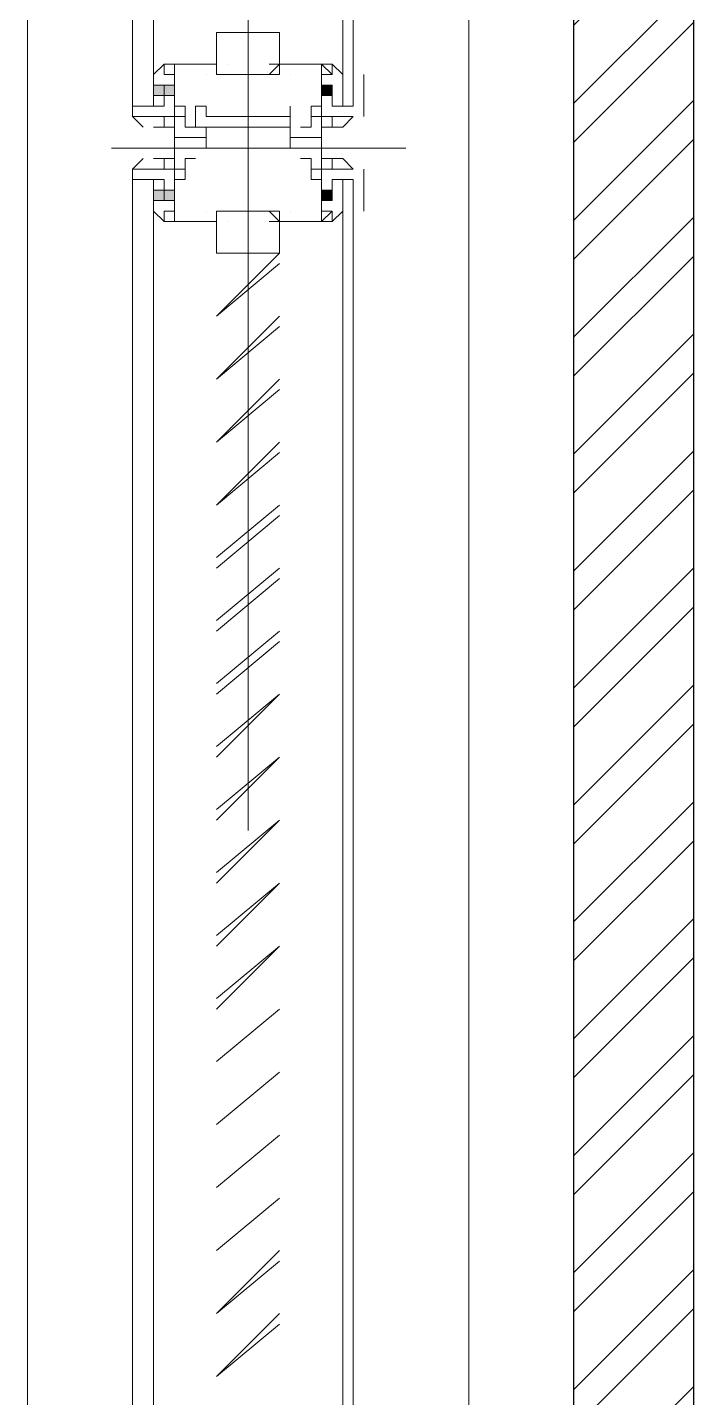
# Model space of a CAD drawing. Header units: millimetres. Extents: x 182 to 575, y -105 to 95.
# Drawn here: x 366.599 to 366.901, y 6.553 to 7.175 of the extents above; entities that cross this region are included whole.
import ezdxf

# ---------------------------------------------------------------- set-up
doc = ezdxf.new("R2010")
doc.units = ezdxf.units.MM
doc.header["$MEASUREMENT"] = 0
for name, color, linetype in [('base', 253, 'Continuous'), ('PDF_Geometry', 7, 'Continuous'), ('PDF_Solid Fills', 7, 'Continuous')]:
    doc.layers.add(name, color=color, linetype=linetype)

msp = doc.modelspace()

# ---------------------------------------------------------------- hatches: boundary and pattern name
h = msp.add_hatch()
h.set_pattern_fill('ANSI32', color=256, scale=0.1)
h.set_pattern_definition([(45, (6e-14, -0.14244), (-0.0265165043, 0.0265165043), []), (45, (0.017678, -0.14244), (-0.0265165043, 0.0265165043), [])])
h.paths.add_polyline_path([(366.90068, 5.8672), (366.84643, 5.8672), (366.84643, 7.7821), (366.90068, 7.7821)])
at = {"layer": 'PDF_Solid Fills', "true_color": 0xdddddd, "transparency": 33554559}
for points in [[(366.65595, 7.14359), (366.66548, 7.14359), (366.66548, 7.14835), (366.65595, 7.14835)], [(366.73214, 7.14359), (366.7369, 7.14359), (366.7369, 7.14835), (366.73214, 7.14835)], [(366.65595, 7.09597), (366.66548, 7.09597), (366.66548, 7.10073), (366.65595, 7.10073)], [(366.73214, 7.09597), (366.7369, 7.09597), (366.7369, 7.10073), (366.73214, 7.10073)]]:
    msp.add_hatch(color=254, dxfattribs=at).paths.add_polyline_path(points)
h = msp.add_hatch(color=254, dxfattribs=at)
h.paths.add_polyline_path([(366.66071, 7.14359), (366.66071, 7.14835), (366.66071, 7.14359)], flags=0)
h.paths.add_polyline_path([(366.66071, 7.14359), (366.66071, 7.14835), (366.66071, 7.14359)], flags=0)
h.paths.add_polyline_path([(366.66071, 7.14359), (366.66071, 7.14835), (366.66071, 7.14359)], flags=0)
h.paths.add_polyline_path([(366.66071, 7.14359), (366.66071, 7.14835), (366.66071, 7.14359)], flags=0)
h = msp.add_hatch(color=254, dxfattribs=at)
h.paths.add_polyline_path([(366.66548, 7.14359), (366.66548, 7.14359), (366.66548, 7.14359)], flags=0)
h.paths.add_polyline_path([(366.66548, 7.14359), (366.66548, 7.14359), (366.66548, 7.14359)], flags=0)
h.paths.add_polyline_path([(366.66548, 7.14359), (366.66548, 7.14835), (366.66548, 7.14359)], flags=0)
h = msp.add_hatch(color=254, dxfattribs=at)
h.paths.add_polyline_path([(366.7369, 7.14359), (366.7369, 7.14359), (366.7369, 7.14359)], flags=0)
h.paths.add_polyline_path([(366.7369, 7.14359), (366.7369, 7.14359), (366.7369, 7.14359)], flags=0)
h.paths.add_polyline_path([(366.7369, 7.14359), (366.7369, 7.14359), (366.7369, 7.14359)], flags=0)
h.paths.add_polyline_path([(366.7369, 7.14359), (366.7369, 7.14359), (366.7369, 7.14359)], flags=0)
h.paths.add_polyline_path([(366.7369, 7.14359), (366.7369, 7.14359), (366.7369, 7.14359)], flags=0)
h.paths.add_polyline_path([(366.7369, 7.14359), (366.7369, 7.14359), (366.7369, 7.14359)], flags=0)
h.paths.add_polyline_path([(366.7369, 7.14359), (366.7369, 7.14835), (366.7369, 7.14359)], flags=0)
h = msp.add_hatch(color=254, dxfattribs=at)
h.paths.add_polyline_path([(366.66071, 7.09597), (366.66071, 7.10073), (366.66071, 7.09597)], flags=0)
h.paths.add_polyline_path([(366.66071, 7.09597), (366.66071, 7.10073), (366.66071, 7.09597)], flags=0)
h.paths.add_polyline_path([(366.66071, 7.09597), (366.66071, 7.10073), (366.66071, 7.09597)], flags=0)
h.paths.add_polyline_path([(366.66071, 7.09597), (366.66071, 7.10073), (366.66071, 7.09597)], flags=0)
h = msp.add_hatch(color=254, dxfattribs=at)
h.paths.add_polyline_path([(366.66548, 7.09597), (366.66548, 7.09597), (366.66548, 7.09597)], flags=0)
h.paths.add_polyline_path([(366.66548, 7.09597), (366.66548, 7.09597), (366.66548, 7.09597)], flags=0)
h.paths.add_polyline_path([(366.66548, 7.09597), (366.66548, 7.09597), (366.66548, 7.09597)], flags=0)
h.paths.add_polyline_path([(366.66548, 7.09597), (366.66548, 7.09597), (366.66548, 7.09597)], flags=0)
h.paths.add_polyline_path([(366.66548, 7.09597), (366.66548, 7.09597), (366.66548, 7.09597)], flags=0)
h.paths.add_polyline_path([(366.66548, 7.09597), (366.66548, 7.09597), (366.66548, 7.09597)], flags=0)
h.paths.add_polyline_path([(366.66548, 7.09597), (366.66548, 7.09597), (366.66548, 7.09597)], flags=0)
h.paths.add_polyline_path([(366.66548, 7.09597), (366.66548, 7.09597), (366.66548, 7.09597)], flags=0)
h.paths.add_polyline_path([(366.66548, 7.09597), (366.66548, 7.10073), (366.66548, 7.09597)], flags=0)
h = msp.add_hatch(color=254, dxfattribs=at)
h.paths.add_polyline_path([(366.73214, 7.09597), (366.73214, 7.09597), (366.73214, 7.09597)], flags=0)
h.paths.add_polyline_path([(366.73214, 7.09597), (366.73214, 7.09597), (366.73214, 7.09597)], flags=0)
h.paths.add_polyline_path([(366.73214, 7.09597), (366.73214, 7.10073), (366.73214, 7.09597)], flags=0)
h.paths.add_polyline_path([(366.73214, 7.09597), (366.73214, 7.09597), (366.73214, 7.09597)], flags=0)
h.paths.add_polyline_path([(366.73214, 7.09597), (366.73214, 7.09597), (366.73214, 7.09597)], flags=0)
h.paths.add_polyline_path([(366.73214, 7.09597), (366.73214, 7.09597), (366.73214, 7.09597)], flags=0)
h.paths.add_polyline_path([(366.73214, 7.09597), (366.73214, 7.09597), (366.73214, 7.09597)], flags=0)
h.paths.add_polyline_path([(366.73214, 7.09597), (366.73214, 7.09597), (366.73214, 7.09597)], flags=0)
h.paths.add_polyline_path([(366.73214, 7.09597), (366.73214, 7.09597), (366.73214, 7.09597)], flags=0)
h.paths.add_polyline_path([(366.73214, 7.09597), (366.73214, 7.09597), (366.73214, 7.09597)], flags=0)
h.paths.add_polyline_path([(366.73214, 7.09597), (366.73214, 7.09597), (366.73214, 7.09597)], flags=0)
h.paths.add_polyline_path([(366.73214, 7.09597), (366.73214, 7.09597), (366.73214, 7.09597)], flags=0)
h.paths.add_polyline_path([(366.73214, 7.09597), (366.73214, 7.09597), (366.73214, 7.09597)], flags=0)
h.paths.add_polyline_path([(366.73214, 7.09597), (366.73214, 7.09597), (366.73214, 7.09597)], flags=0)
h.paths.add_polyline_path([(366.73214, 7.09597), (366.73214, 7.09597), (366.73214, 7.09597)], flags=0)
h.paths.add_polyline_path([(366.73214, 7.09597), (366.73214, 7.09597), (366.73214, 7.09597)], flags=0)
h = msp.add_hatch(color=254, dxfattribs=at)
h.paths.add_polyline_path([(366.7369, 7.09597), (366.7369, 7.10073), (366.7369, 7.09597)], flags=0)
h.paths.add_polyline_path([(366.7369, 7.09597), (366.7369, 7.10073), (366.7369, 7.09597)], flags=0)
h.paths.add_polyline_path([(366.7369, 7.09597), (366.7369, 7.10073), (366.7369, 7.09597)], flags=0)

# ---------------------------------------------------------------- linework, layer by layer
at = {"layer": 'base'}
msp.add_lwpolyline([(366.90068, 5.8672), (366.84643, 5.8672), (366.84643, 7.7821), (366.90068, 7.7821)], close=True, dxfattribs=at)
at = {"layer": 'PDF_Geometry', "lineweight": 13}
for points in [[(366.59881, 8.22454), (366.59881, 4.57216)], [(366.79881, 8.22454), (366.79881, 4.57216)], [(366.69881, 6.81025), (366.69881, 7.81025)], [(366.69881, 7.04835), (366.69881, 7.17216)], [(366.6369, 7.11978), (366.77024, 7.11978)]]:
    msp.add_lwpolyline(points, dxfattribs=at)
for points in [[(366.64643, 7.8912), (366.65595, 7.8912), (366.65595, 7.13882), (366.64643, 7.13882)], [(366.74643, 7.8912), (366.74167, 7.8912), (366.74167, 7.13882), (366.74643, 7.13882)], [(366.64643, 7.10549), (366.65595, 7.10549), (366.65595, 6.51025), (366.64643, 6.51025)], [(366.74643, 7.10549), (366.74167, 7.10549), (366.74167, 6.51025), (366.74643, 6.51025)]]:
    msp.add_lwpolyline(points, close=True, dxfattribs=at)
at = {"layer": 'PDF_Geometry', "lineweight": 20}
for points in [[(366.71309, 7.15311), (366.71309, 7.17216), (366.68452, 7.17216), (366.68452, 7.15311)], [(366.7369, 7.14835), (366.73214, 7.14835), (366.73214, 7.14359), (366.7369, 7.14359), (366.7369, 7.14835), (366.7369, 7.14359), (366.7369, 7.14835), (366.7369, 7.14359), (366.7369, 7.14835), (366.7369, 7.14359)], [(366.73214, 7.14359), (366.73214, 7.14835), (366.73214, 7.14359), (366.73214, 7.14835)], [(366.7369, 7.09597), (366.73214, 7.09597), (366.73214, 7.10073), (366.7369, 7.10073), (366.7369, 7.09597), (366.7369, 7.10073), (366.7369, 7.09597), (366.7369, 7.10073), (366.7369, 7.09597), (366.7369, 7.10073)], [(366.73214, 7.10073), (366.73214, 7.09597), (366.73214, 7.10073), (366.73214, 7.09597)], [(366.71309, 7.09121), (366.71309, 7.07216), (366.68452, 7.07216), (366.68452, 7.09121)], [(366.71309, 6.7293), (366.68452, 6.70549)], [(366.71309, 6.70073), (366.68452, 6.67692)], [(366.71309, 6.67216), (366.68452, 6.64835)], [(366.71309, 6.64358), (366.68452, 6.61977)]]:
    msp.add_lwpolyline(points, close=True, dxfattribs=at)
at = {"layer": 'PDF_Geometry', "color": 8, "lineweight": 13, "true_color": 0x808080}
for points in [[(366.64643, 7.13406), (366.64643, 7.15311), (366.64643, 7.13882), (366.65595, 7.13882), (366.65595, 7.15311), (366.66071, 7.15787), (366.67976, 7.15787), (366.66548, 7.15787), (366.66548, 7.15311), (366.66071, 7.15311), (366.66071, 7.15787), (366.65595, 7.15311), (366.65595, 7.14835)], [(366.66548, 7.14835), (366.66548, 7.15311), (366.66548, 7.14835)], [(366.67976, 7.15787), (366.67976, 7.15787)], [(366.67976, 7.15787), (366.67976, 7.15787)], [(366.68452, 7.15311), (366.68452, 7.15787), (366.67976, 7.15787)], [(366.67976, 7.15311), (366.67976, 7.15311)], [(366.67976, 7.15311), (366.67976, 7.15311)], [(366.67976, 7.15311), (366.67976, 7.15311)], [(366.67976, 7.15311), (366.67976, 7.15311)], [(366.67976, 7.15311), (366.67976, 7.15311)], [(366.67976, 7.15311), (366.67976, 7.15311)], [(366.68452, 7.15311), (366.68452, 7.15311)], [(366.68452, 7.15311), (366.68452, 7.15311)], [(366.68452, 7.15311), (366.68452, 7.15311)], [(366.68929, 7.15787), (366.68929, 7.15787)], [(366.71309, 7.15787), (366.70833, 7.15311), (366.69881, 7.15311), (366.70833, 7.15311), (366.71309, 7.15311), (366.70833, 7.15311)], [(366.70833, 7.15787), (366.70833, 7.15787)], [(366.7369, 7.15787), (366.71309, 7.15787), (366.70833, 7.15787)], [(366.71309, 7.15787), (366.71309, 7.15787)], [(366.71309, 7.15311), (366.71309, 7.15311)], [(366.71786, 7.15787), (366.71786, 7.15787)], [(366.71786, 7.15787), (366.73214, 7.15787), (366.73214, 7.15311), (366.7369, 7.15311), (366.7369, 7.15787), (366.74167, 7.15311), (366.74167, 7.14835)], [(366.71786, 7.15311), (366.71786, 7.15311)], [(366.7369, 7.15311), (366.73214, 7.15787)], [(366.73214, 7.14835), (366.73214, 7.15311), (366.73214, 7.14835)], [(366.74643, 7.15311), (366.74643, 7.13882), (366.74167, 7.13882), (366.74167, 7.15311)], [(366.75119, 7.13406), (366.75119, 7.15311)], [(366.65595, 7.14835), (366.65595, 7.14835)], [(366.66548, 7.14835), (366.66548, 7.14835)], [(366.74167, 7.14835), (366.74167, 7.14835)], [(366.65595, 7.14359), (366.65595, 7.13882), (366.66071, 7.13882), (366.66071, 7.14359), (366.66548, 7.14359), (366.66548, 7.13406), (366.66071, 7.13406), (366.66071, 7.1293), (366.66548, 7.1293), (366.65595, 7.1293), (366.66071, 7.1293), (366.66071, 7.13406), (366.65595, 7.13406), (366.64643, 7.13406), (366.65119, 7.1293)], [(366.66548, 7.14359), (366.66548, 7.14359)], [(366.72738, 7.1293), (366.72738, 7.13882), (366.73214, 7.13882), (366.73214, 7.14359), (366.73214, 7.13882), (366.72738, 7.13882), (366.72738, 7.1293), (366.72262, 7.1293)], [(366.74167, 7.14359), (366.74167, 7.13882), (366.7369, 7.13882), (366.7369, 7.14359), (366.73214, 7.14359), (366.73214, 7.13406), (366.7369, 7.13406), (366.7369, 7.1293), (366.73214, 7.1293), (366.74167, 7.1293), (366.74643, 7.13406), (366.7369, 7.13406), (366.7369, 7.1293), (366.74167, 7.1293)], [(366.65119, 7.13406), (366.65119, 7.13406)], [(366.67024, 7.13406), (366.66548, 7.13406), (366.66548, 7.12454), (366.67976, 7.12454), (366.67976, 7.1293), (366.675, 7.1293), (366.675, 7.13882), (366.67976, 7.13882), (366.67976, 7.13406), (366.69881, 7.13406), (366.71786, 7.13406), (366.71786, 7.13882), (366.71786, 7.1293), (366.71786, 7.12454), (366.73214, 7.12454), (366.73214, 7.13406), (366.72738, 7.13406)], [(366.66548, 7.10549), (366.66548, 7.13882)], [(366.66548, 7.13406), (366.66548, 7.13406)], [(366.72738, 7.13882), (366.73214, 7.13882), (366.73214, 7.10549), (366.72738, 7.10549)], [(366.74167, 7.13406), (366.74167, 7.13406)], [(366.72738, 7.11025), (366.73214, 7.11025), (366.73214, 7.11978), (366.71786, 7.11978), (366.71786, 7.1293), (366.69881, 7.1293), (366.67976, 7.1293), (366.67976, 7.11978), (366.66548, 7.11978), (366.66548, 7.11025), (366.67024, 7.11025)], [(366.675, 7.1293), (366.675, 7.1293)], [(366.65595, 7.10073), (366.65595, 7.10549), (366.66071, 7.10549), (366.66071, 7.10073), (366.66548, 7.10073), (366.66548, 7.11025), (366.66071, 7.11025), (366.66071, 7.11502), (366.66548, 7.11502), (366.65595, 7.11502), (366.66071, 7.11502), (366.66071, 7.11025), (366.65595, 7.11025), (366.64643, 7.11025), (366.65119, 7.11502)], [(366.64643, 7.11025), (366.64643, 7.09121), (366.64643, 7.10549), (366.65595, 7.10549), (366.65595, 7.09121), (366.66071, 7.08644), (366.67976, 7.08644), (366.66548, 7.08644), (366.66548, 7.09121), (366.66071, 7.09121), (366.66071, 7.08644), (366.65595, 7.09121), (366.65595, 7.09597)], [(366.65119, 7.11025), (366.65119, 7.11025)], [(366.65595, 7.11025), (366.65595, 7.11025)], [(366.66548, 7.11025), (366.66548, 7.11025)], [(366.675, 7.11502), (366.675, 7.11502)], [(366.72738, 7.11502), (366.72738, 7.10549), (366.73214, 7.10549), (366.73214, 7.10073), (366.73214, 7.10549), (366.72738, 7.10549), (366.72738, 7.11502), (366.72262, 7.11502)], [(366.74167, 7.10073), (366.74167, 7.10549), (366.7369, 7.10549), (366.7369, 7.10073), (366.73214, 7.10073), (366.73214, 7.11025), (366.7369, 7.11025), (366.7369, 7.11502), (366.73214, 7.11502), (366.74167, 7.11502), (366.74643, 7.11025), (366.7369, 7.11025), (366.7369, 7.11502), (366.74167, 7.11502)], [(366.74167, 7.11025), (366.74167, 7.11025)], [(366.75119, 7.11025), (366.75119, 7.09121)], [(366.74643, 7.09121), (366.74643, 7.10549), (366.74167, 7.10549), (366.74167, 7.09121)], [(366.65595, 7.09597), (366.65595, 7.09597)], [(366.66548, 7.09597), (366.66548, 7.09121), (366.66548, 7.09597)], [(366.67976, 7.09121), (366.67976, 7.09121)], [(366.67976, 7.09121), (366.67976, 7.09121)], [(366.67976, 7.09121), (366.67976, 7.09121)], [(366.67976, 7.09121), (366.67976, 7.09121)], [(366.67976, 7.09121), (366.67976, 7.09121)], [(366.67976, 7.09121), (366.67976, 7.09121)], [(366.67976, 7.08644), (366.68452, 7.08644), (366.68452, 7.09121)], [(366.68452, 7.09121), (366.68452, 7.09121)], [(366.68452, 7.09121), (366.68452, 7.09121)], [(366.68452, 7.09121), (366.68452, 7.09121)], [(366.71309, 7.08644), (366.70833, 7.09121), (366.69881, 7.09121), (366.70833, 7.09121), (366.71309, 7.09121), (366.70833, 7.09121)], [(366.71309, 7.09121), (366.71309, 7.09121)], [(366.71786, 7.08644), (366.73214, 7.08644), (366.73214, 7.09121), (366.7369, 7.09121), (366.7369, 7.08644), (366.74167, 7.09121), (366.74167, 7.09597)], [(366.71786, 7.09121), (366.71786, 7.09121)], [(366.73214, 7.09597), (366.73214, 7.09121), (366.73214, 7.09597)], [(366.73214, 7.08644), (366.7369, 7.09121)], [(366.74167, 7.09597), (366.74167, 7.09597)], [(366.67976, 7.08644), (366.67976, 7.08644)], [(366.67976, 7.08644), (366.67976, 7.08644)], [(366.68929, 7.08644), (366.68929, 7.08644)], [(366.70833, 7.08644), (366.70833, 7.08644)], [(366.7369, 7.08644), (366.71309, 7.08644), (366.70833, 7.08644)], [(366.71309, 7.08644), (366.71309, 7.08644)], [(366.71786, 7.08644), (366.71786, 7.08644)]]:
    msp.add_lwpolyline(points, dxfattribs=at)
at = {"layer": 'PDF_Geometry', "lineweight": 20}
for points in [[(366.65595, 7.15311), (366.65595, 7.14835), (366.66548, 7.14835), (366.66548, 7.14359), (366.65595, 7.14359), (366.65595, 7.14835)], [(366.68452, 7.15311), (366.68452, 7.15311)], [(366.71309, 7.15311), (366.71309, 7.15311)], [(366.66071, 7.14359), (366.66071, 7.14835), (366.66071, 7.14359), (366.66071, 7.14835), (366.66071, 7.14359), (366.66071, 7.14835), (366.66071, 7.14359), (366.66071, 7.14835)], [(366.66548, 7.14835), (366.66548, 7.14359)], [(366.66548, 7.14359), (366.66548, 7.14835), (366.66548, 7.14359)], [(366.65595, 7.13406), (366.65595, 7.13406)], [(366.65595, 7.09121), (366.65595, 7.09597), (366.66548, 7.09597), (366.66548, 7.10073), (366.65595, 7.10073), (366.65595, 7.09597)], [(366.66071, 7.10073), (366.66071, 7.09597), (366.66071, 7.10073), (366.66071, 7.09597), (366.66071, 7.10073), (366.66071, 7.09597), (366.66071, 7.10073), (366.66071, 7.09597)], [(366.66548, 7.09597), (366.66548, 7.10073)], [(366.66548, 7.10073), (366.66548, 7.09597), (366.66548, 7.10073)], [(366.68452, 7.09121), (366.68452, 7.09121)], [(366.71309, 7.07216), (366.68452, 7.04358), (366.71309, 7.06739)], [(366.71309, 7.04358), (366.68452, 7.01501), (366.71309, 7.03882)], [(366.71309, 7.01501), (366.68452, 6.98644), (366.71309, 7.01025)], [(366.71309, 6.98644), (366.68452, 6.95787), (366.71309, 6.98168)], [(366.68452, 6.93406), (366.71309, 6.95787)], [(366.68452, 6.9293), (366.71309, 6.95311)], [(366.68452, 6.90549), (366.71309, 6.9293)], [(366.68452, 6.90073), (366.71309, 6.92454)], [(366.68452, 6.87692), (366.71309, 6.90073)], [(366.68452, 6.87216), (366.71309, 6.89597)], [(366.68452, 6.84359), (366.71309, 6.87216), (366.68452, 6.84835)], [(366.68452, 6.81501), (366.71309, 6.84359), (366.68452, 6.81978)], [(366.68452, 6.78644), (366.71309, 6.81501), (366.68452, 6.79121)], [(366.68452, 6.75787), (366.71309, 6.78644), (366.68452, 6.76263)], [(366.68452, 6.7293), (366.71309, 6.75787), (366.68452, 6.73406)], [(366.71309, 6.61977), (366.68452, 6.5912), (366.71309, 6.61501)], [(366.71309, 6.5912), (366.68452, 6.56263), (366.71309, 6.58644)]]:
    msp.add_lwpolyline(points, dxfattribs=at)
at = {"layer": 'PDF_Geometry', "color": 8, "lineweight": 13, "true_color": 0x808080}
for points in [[(366.69881, 7.15311), (366.68929, 7.15311), (366.68452, 7.15311), (366.68929, 7.15311)], [(366.66548, 7.14359), (366.66548, 7.13882), (366.67024, 7.13882), (366.67024, 7.1293), (366.675, 7.1293), (366.67024, 7.1293), (366.67024, 7.13882), (366.66548, 7.13882)], [(366.66548, 7.10073), (366.66548, 7.10549), (366.67024, 7.10549), (366.67024, 7.11502), (366.675, 7.11502), (366.67024, 7.11502), (366.67024, 7.10549), (366.66548, 7.10549)], [(366.69881, 7.09121), (366.68929, 7.09121), (366.68452, 7.09121), (366.68929, 7.09121)]]:
    msp.add_lwpolyline(points, close=True, dxfattribs=at)
at = {"layer": 'PDF_Geometry', "color": 254, "lineweight": 13, "true_color": 0xdddddd}
for points in [[(366.66071, 7.14835), (366.66071, 7.14835), (366.66071, 7.14835)], [(366.66071, 7.14835), (366.66071, 7.14835), (366.66071, 7.14835)], [(366.66071, 7.14835), (366.66071, 7.14835), (366.66071, 7.14835)], [(366.66071, 7.14835), (366.66071, 7.14835), (366.66071, 7.14835)], [(366.66071, 7.14835), (366.66071, 7.14835), (366.66071, 7.14835)], [(366.66071, 7.14835), (366.66071, 7.14835), (366.66071, 7.14835)], [(366.66071, 7.14835), (366.66071, 7.14835), (366.66071, 7.14835)], [(366.66071, 7.14835), (366.66071, 7.14835), (366.66071, 7.14835)], [(366.66071, 7.14835), (366.66071, 7.14835), (366.66071, 7.14835)], [(366.66071, 7.14835), (366.66071, 7.14835), (366.66071, 7.14835)], [(366.66071, 7.14835), (366.66071, 7.14835), (366.66071, 7.14835)], [(366.66071, 7.14835), (366.66071, 7.14835), (366.66071, 7.14835)], [(366.66548, 7.14835), (366.66548, 7.14835), (366.66548, 7.14835)], [(366.66548, 7.14835), (366.66548, 7.14835), (366.66548, 7.14835)], [(366.66548, 7.14835), (366.66548, 7.14835), (366.66548, 7.14835)], [(366.66548, 7.14835), (366.66548, 7.14835), (366.66548, 7.14835)], [(366.66548, 7.14835), (366.66548, 7.14835), (366.66548, 7.14835)], [(366.66548, 7.14835), (366.66548, 7.14835), (366.66548, 7.14835)], [(366.66548, 7.14835), (366.66548, 7.14835), (366.66548, 7.14835)], [(366.66548, 7.14835), (366.66548, 7.14835), (366.66548, 7.14835)], [(366.66548, 7.14835), (366.66548, 7.14835), (366.66548, 7.14835)], [(366.66548, 7.14835), (366.66548, 7.14835), (366.66548, 7.14835)], [(366.66548, 7.14835), (366.66548, 7.14835), (366.66548, 7.14835)], [(366.66548, 7.14835), (366.66548, 7.14835), (366.66548, 7.14835)], [(366.66548, 7.14835), (366.66548, 7.14835), (366.66548, 7.14835)], [(366.66548, 7.14835), (366.66548, 7.14835), (366.66548, 7.14835)], [(366.66548, 7.14835), (366.66548, 7.14835), (366.66548, 7.14835)], [(366.66548, 7.14835), (366.66548, 7.14835), (366.66548, 7.14835)], [(366.66548, 7.14835), (366.66548, 7.14835), (366.66548, 7.14835)], [(366.66548, 7.14835), (366.66548, 7.14835), (366.66548, 7.14835)], [(366.66548, 7.14835), (366.66548, 7.14835), (366.66548, 7.14835)], [(366.66548, 7.14835), (366.66548, 7.14835), (366.66548, 7.14835)], [(366.66548, 7.14835), (366.66548, 7.14835), (366.66548, 7.14835)], [(366.73214, 7.14835), (366.73214, 7.14835), (366.73214, 7.14835)], [(366.73214, 7.14835), (366.73214, 7.14835), (366.73214, 7.14835)], [(366.73214, 7.14835), (366.73214, 7.14835), (366.73214, 7.14835)], [(366.73214, 7.14835), (366.73214, 7.14835), (366.73214, 7.14835)], [(366.73214, 7.14835), (366.73214, 7.14835), (366.73214, 7.14835)], [(366.73214, 7.14835), (366.73214, 7.14835), (366.73214, 7.14835)], [(366.73214, 7.14835), (366.73214, 7.14835), (366.73214, 7.14835)], [(366.73214, 7.14835), (366.73214, 7.14835), (366.73214, 7.14835)], [(366.73214, 7.14835), (366.73214, 7.14835), (366.73214, 7.14835)], [(366.73214, 7.14835), (366.73214, 7.14835), (366.73214, 7.14835)], [(366.73214, 7.14835), (366.73214, 7.14835), (366.73214, 7.14835)], [(366.73214, 7.14835), (366.73214, 7.14835), (366.73214, 7.14835)], [(366.73214, 7.14835), (366.73214, 7.14835), (366.73214, 7.14835)], [(366.73214, 7.14835), (366.73214, 7.14835), (366.73214, 7.14835)], [(366.73214, 7.14835), (366.73214, 7.14835), (366.73214, 7.14835)], [(366.73214, 7.14835), (366.73214, 7.14835), (366.73214, 7.14835)], [(366.73214, 7.14835), (366.73214, 7.14835), (366.73214, 7.14835)], [(366.73214, 7.14835), (366.73214, 7.14835), (366.73214, 7.14835)], [(366.73214, 7.14835), (366.73214, 7.14835), (366.73214, 7.14835)], [(366.73214, 7.14835), (366.73214, 7.14835), (366.73214, 7.14835)], [(366.73214, 7.14835), (366.73214, 7.14835), (366.73214, 7.14835)], [(366.73214, 7.14359), (366.73214, 7.14835), (366.73214, 7.14359)], [(366.73214, 7.14359), (366.73214, 7.14835), (366.73214, 7.14359)], [(366.7369, 7.14835), (366.7369, 7.14835), (366.7369, 7.14835)], [(366.7369, 7.14835), (366.7369, 7.14835), (366.7369, 7.14835)], [(366.7369, 7.14835), (366.7369, 7.14835), (366.7369, 7.14835)], [(366.7369, 7.14835), (366.7369, 7.14835), (366.7369, 7.14835)], [(366.7369, 7.14835), (366.7369, 7.14835), (366.7369, 7.14835)], [(366.7369, 7.14835), (366.7369, 7.14835), (366.7369, 7.14835)], [(366.7369, 7.14835), (366.7369, 7.14835), (366.7369, 7.14835)], [(366.7369, 7.14835), (366.7369, 7.14835), (366.7369, 7.14835)], [(366.7369, 7.14835), (366.7369, 7.14835), (366.7369, 7.14835)], [(366.7369, 7.14835), (366.7369, 7.14835), (366.7369, 7.14835)], [(366.7369, 7.14359), (366.7369, 7.14835), (366.7369, 7.14359)], [(366.7369, 7.14359), (366.7369, 7.14835), (366.7369, 7.14359)], [(366.66071, 7.14359), (366.66071, 7.14359), (366.66071, 7.14359)], [(366.66071, 7.14359), (366.66071, 7.14359), (366.66071, 7.14359)], [(366.66071, 7.14359), (366.66071, 7.14359), (366.66071, 7.14359)], [(366.66071, 7.14359), (366.66071, 7.14359), (366.66071, 7.14359)], [(366.66071, 7.14359), (366.66071, 7.14359), (366.66071, 7.14359)], [(366.66071, 7.14359), (366.66071, 7.14359), (366.66071, 7.14359)], [(366.66071, 7.14359), (366.66071, 7.14359), (366.66071, 7.14359)], [(366.66071, 7.14359), (366.66071, 7.14359), (366.66071, 7.14359)], [(366.66071, 7.14359), (366.66071, 7.14359), (366.66071, 7.14359)], [(366.66071, 7.14359), (366.66071, 7.14359), (366.66071, 7.14359)], [(366.66071, 7.14359), (366.66071, 7.14359), (366.66071, 7.14359)], [(366.66071, 7.14359), (366.66071, 7.14359), (366.66071, 7.14359)], [(366.66548, 7.14359), (366.66548, 7.14359), (366.66548, 7.14359)], [(366.66548, 7.14359), (366.66548, 7.14359), (366.66548, 7.14359)], [(366.66548, 7.14359), (366.66548, 7.14359), (366.66548, 7.14359)], [(366.66548, 7.14359), (366.66548, 7.14359), (366.66548, 7.14359)], [(366.66548, 7.14359), (366.66548, 7.14359), (366.66548, 7.14359)], [(366.66548, 7.14359), (366.66548, 7.14359), (366.66548, 7.14359)], [(366.66548, 7.14359), (366.66548, 7.14359), (366.66548, 7.14359)], [(366.66548, 7.14359), (366.66548, 7.14359), (366.66548, 7.14359)], [(366.66548, 7.14359), (366.66548, 7.14359), (366.66548, 7.14359)], [(366.66548, 7.14359), (366.66548, 7.14359), (366.66548, 7.14359)], [(366.66548, 7.14359), (366.66548, 7.14359), (366.66548, 7.14359)], [(366.66548, 7.14359), (366.66548, 7.14359), (366.66548, 7.14359)], [(366.66548, 7.14359), (366.66548, 7.14359), (366.66548, 7.14359)], [(366.66548, 7.14359), (366.66548, 7.14359), (366.66548, 7.14359)], [(366.66548, 7.14359), (366.66548, 7.14359), (366.66548, 7.14359)], [(366.73214, 7.14359), (366.73214, 7.14359), (366.73214, 7.14359)], [(366.73214, 7.14359), (366.73214, 7.14359), (366.73214, 7.14359)], [(366.73214, 7.14359), (366.73214, 7.14359), (366.73214, 7.14359)], [(366.73214, 7.14359), (366.73214, 7.14359), (366.73214, 7.14359)], [(366.73214, 7.14359), (366.73214, 7.14359), (366.73214, 7.14359)], [(366.73214, 7.14359), (366.73214, 7.14359), (366.73214, 7.14359)], [(366.73214, 7.14359), (366.73214, 7.14359), (366.73214, 7.14359)], [(366.73214, 7.14359), (366.73214, 7.14359), (366.73214, 7.14359)], [(366.73214, 7.14359), (366.73214, 7.14359), (366.73214, 7.14359)], [(366.73214, 7.14359), (366.73214, 7.14359), (366.73214, 7.14359)], [(366.73214, 7.14359), (366.73214, 7.14359), (366.73214, 7.14359)], [(366.73214, 7.14359), (366.73214, 7.14359), (366.73214, 7.14359)], [(366.73214, 7.14359), (366.73214, 7.14359), (366.73214, 7.14359)], [(366.73214, 7.14359), (366.73214, 7.14359), (366.73214, 7.14359)], [(366.73214, 7.14359), (366.73214, 7.14359), (366.73214, 7.14359)], [(366.73214, 7.14359), (366.73214, 7.14359), (366.73214, 7.14359)], [(366.73214, 7.14359), (366.73214, 7.14359), (366.73214, 7.14359)], [(366.73214, 7.14359), (366.73214, 7.14359), (366.73214, 7.14359)], [(366.73214, 7.14359), (366.73214, 7.14359), (366.73214, 7.14359)], [(366.73214, 7.14359), (366.73214, 7.14359), (366.73214, 7.14359)], [(366.73214, 7.14359), (366.73214, 7.14359), (366.73214, 7.14359)], [(366.66071, 7.10073), (366.66071, 7.10073), (366.66071, 7.10073)], [(366.66071, 7.10073), (366.66071, 7.10073), (366.66071, 7.10073)], [(366.66071, 7.10073), (366.66071, 7.10073), (366.66071, 7.10073)], [(366.66071, 7.10073), (366.66071, 7.10073), (366.66071, 7.10073)], [(366.66071, 7.10073), (366.66071, 7.10073), (366.66071, 7.10073)], [(366.66071, 7.10073), (366.66071, 7.10073), (366.66071, 7.10073)], [(366.66071, 7.10073), (366.66071, 7.10073), (366.66071, 7.10073)], [(366.66071, 7.10073), (366.66071, 7.10073), (366.66071, 7.10073)], [(366.66071, 7.10073), (366.66071, 7.10073), (366.66071, 7.10073)], [(366.66071, 7.10073), (366.66071, 7.10073), (366.66071, 7.10073)], [(366.66071, 7.10073), (366.66071, 7.10073), (366.66071, 7.10073)], [(366.66071, 7.10073), (366.66071, 7.10073), (366.66071, 7.10073)], [(366.66548, 7.10073), (366.66548, 7.10073), (366.66548, 7.10073)], [(366.66548, 7.10073), (366.66548, 7.10073), (366.66548, 7.10073)], [(366.66548, 7.10073), (366.66548, 7.10073), (366.66548, 7.10073)], [(366.66548, 7.10073), (366.66548, 7.10073), (366.66548, 7.10073)], [(366.66548, 7.10073), (366.66548, 7.10073), (366.66548, 7.10073)], [(366.66548, 7.10073), (366.66548, 7.10073), (366.66548, 7.10073)], [(366.66548, 7.10073), (366.66548, 7.10073), (366.66548, 7.10073)], [(366.66548, 7.10073), (366.66548, 7.10073), (366.66548, 7.10073)], [(366.66548, 7.10073), (366.66548, 7.10073), (366.66548, 7.10073)], [(366.66548, 7.10073), (366.66548, 7.10073), (366.66548, 7.10073)], [(366.66548, 7.10073), (366.66548, 7.10073), (366.66548, 7.10073)], [(366.66548, 7.10073), (366.66548, 7.10073), (366.66548, 7.10073)], [(366.66548, 7.10073), (366.66548, 7.10073), (366.66548, 7.10073)], [(366.66548, 7.10073), (366.66548, 7.10073), (366.66548, 7.10073)], [(366.66548, 7.10073), (366.66548, 7.10073), (366.66548, 7.10073)], [(366.73214, 7.10073), (366.73214, 7.10073), (366.73214, 7.10073)], [(366.73214, 7.10073), (366.73214, 7.10073), (366.73214, 7.10073)], [(366.73214, 7.10073), (366.73214, 7.10073), (366.73214, 7.10073)], [(366.73214, 7.10073), (366.73214, 7.10073), (366.73214, 7.10073)], [(366.73214, 7.10073), (366.73214, 7.10073), (366.73214, 7.10073)], [(366.73214, 7.10073), (366.73214, 7.10073), (366.73214, 7.10073)], [(366.73214, 7.10073), (366.73214, 7.10073), (366.73214, 7.10073)], [(366.73214, 7.10073), (366.73214, 7.10073), (366.73214, 7.10073)], [(366.73214, 7.10073), (366.73214, 7.10073), (366.73214, 7.10073)], [(366.73214, 7.10073), (366.73214, 7.10073), (366.73214, 7.10073)], [(366.73214, 7.10073), (366.73214, 7.10073), (366.73214, 7.10073)], [(366.73214, 7.10073), (366.73214, 7.10073), (366.73214, 7.10073)], [(366.73214, 7.10073), (366.73214, 7.10073), (366.73214, 7.10073)], [(366.73214, 7.10073), (366.73214, 7.10073), (366.73214, 7.10073)], [(366.73214, 7.10073), (366.73214, 7.10073), (366.73214, 7.10073)], [(366.73214, 7.10073), (366.73214, 7.10073), (366.73214, 7.10073)], [(366.73214, 7.10073), (366.73214, 7.10073), (366.73214, 7.10073)], [(366.73214, 7.10073), (366.73214, 7.10073), (366.73214, 7.10073)], [(366.73214, 7.10073), (366.73214, 7.10073), (366.73214, 7.10073)], [(366.7369, 7.10073), (366.7369, 7.10073), (366.7369, 7.10073)], [(366.7369, 7.10073), (366.7369, 7.10073), (366.7369, 7.10073)], [(366.7369, 7.10073), (366.7369, 7.10073), (366.7369, 7.10073)], [(366.7369, 7.10073), (366.7369, 7.10073), (366.7369, 7.10073)], [(366.7369, 7.10073), (366.7369, 7.10073), (366.7369, 7.10073)], [(366.7369, 7.10073), (366.7369, 7.10073), (366.7369, 7.10073)], [(366.66071, 7.09597), (366.66071, 7.09597), (366.66071, 7.09597)], [(366.66071, 7.09597), (366.66071, 7.09597), (366.66071, 7.09597)], [(366.66071, 7.09597), (366.66071, 7.09597), (366.66071, 7.09597)], [(366.66071, 7.09597), (366.66071, 7.09597), (366.66071, 7.09597)], [(366.66071, 7.09597), (366.66071, 7.09597), (366.66071, 7.09597)], [(366.66071, 7.09597), (366.66071, 7.09597), (366.66071, 7.09597)], [(366.66071, 7.09597), (366.66071, 7.09597), (366.66071, 7.09597)], [(366.66071, 7.09597), (366.66071, 7.09597), (366.66071, 7.09597)], [(366.66071, 7.09597), (366.66071, 7.09597), (366.66071, 7.09597)], [(366.66071, 7.09597), (366.66071, 7.09597), (366.66071, 7.09597)], [(366.66071, 7.09597), (366.66071, 7.09597), (366.66071, 7.09597)], [(366.66071, 7.09597), (366.66071, 7.09597), (366.66071, 7.09597)], [(366.66548, 7.09597), (366.66548, 7.09597), (366.66548, 7.09597)], [(366.66548, 7.09597), (366.66548, 7.09597), (366.66548, 7.09597)], [(366.66548, 7.09597), (366.66548, 7.09597), (366.66548, 7.09597)], [(366.66548, 7.09597), (366.66548, 7.09597), (366.66548, 7.09597)], [(366.66548, 7.09597), (366.66548, 7.09597), (366.66548, 7.09597)], [(366.66548, 7.09597), (366.66548, 7.09597), (366.66548, 7.09597)], [(366.66548, 7.09597), (366.66548, 7.09597), (366.66548, 7.09597)], [(366.66548, 7.09597), (366.66548, 7.09597), (366.66548, 7.09597)], [(366.66548, 7.09597), (366.66548, 7.09597), (366.66548, 7.09597)], [(366.66548, 7.09597), (366.66548, 7.09597), (366.66548, 7.09597)], [(366.66548, 7.09597), (366.66548, 7.09597), (366.66548, 7.09597)], [(366.66548, 7.09597), (366.66548, 7.09597), (366.66548, 7.09597)], [(366.66548, 7.09597), (366.66548, 7.09597), (366.66548, 7.09597)], [(366.66548, 7.09597), (366.66548, 7.09597), (366.66548, 7.09597)], [(366.66548, 7.09597), (366.66548, 7.09597), (366.66548, 7.09597)], [(366.73214, 7.09597), (366.73214, 7.09597), (366.73214, 7.09597)], [(366.73214, 7.09597), (366.73214, 7.09597), (366.73214, 7.09597)], [(366.73214, 7.09597), (366.73214, 7.09597), (366.73214, 7.09597)], [(366.73214, 7.09597), (366.73214, 7.09597), (366.73214, 7.09597)], [(366.73214, 7.09597), (366.73214, 7.09597), (366.73214, 7.09597)], [(366.73214, 7.09597), (366.73214, 7.09597), (366.73214, 7.09597)], [(366.73214, 7.09597), (366.73214, 7.09597), (366.73214, 7.09597)], [(366.73214, 7.09597), (366.73214, 7.09597), (366.73214, 7.09597)], [(366.7369, 7.09597), (366.7369, 7.09597), (366.7369, 7.09597)], [(366.7369, 7.09597), (366.7369, 7.09597), (366.7369, 7.09597)], [(366.7369, 7.09597), (366.7369, 7.09597), (366.7369, 7.09597)], [(366.7369, 7.09597), (366.7369, 7.09597), (366.7369, 7.09597)], [(366.7369, 7.09597), (366.7369, 7.09597), (366.7369, 7.09597)], [(366.7369, 7.09597), (366.7369, 7.09597), (366.7369, 7.09597)], [(366.7369, 7.09597), (366.7369, 7.09597), (366.7369, 7.09597)], [(366.7369, 7.09597), (366.7369, 7.09597), (366.7369, 7.09597)], [(366.7369, 7.09597), (366.7369, 7.09597), (366.7369, 7.09597)], [(366.7369, 7.09597), (366.7369, 7.09597), (366.7369, 7.09597)]]:
    msp.add_lwpolyline(points, dxfattribs=at)

doc.saveas('drawing.dxf')
